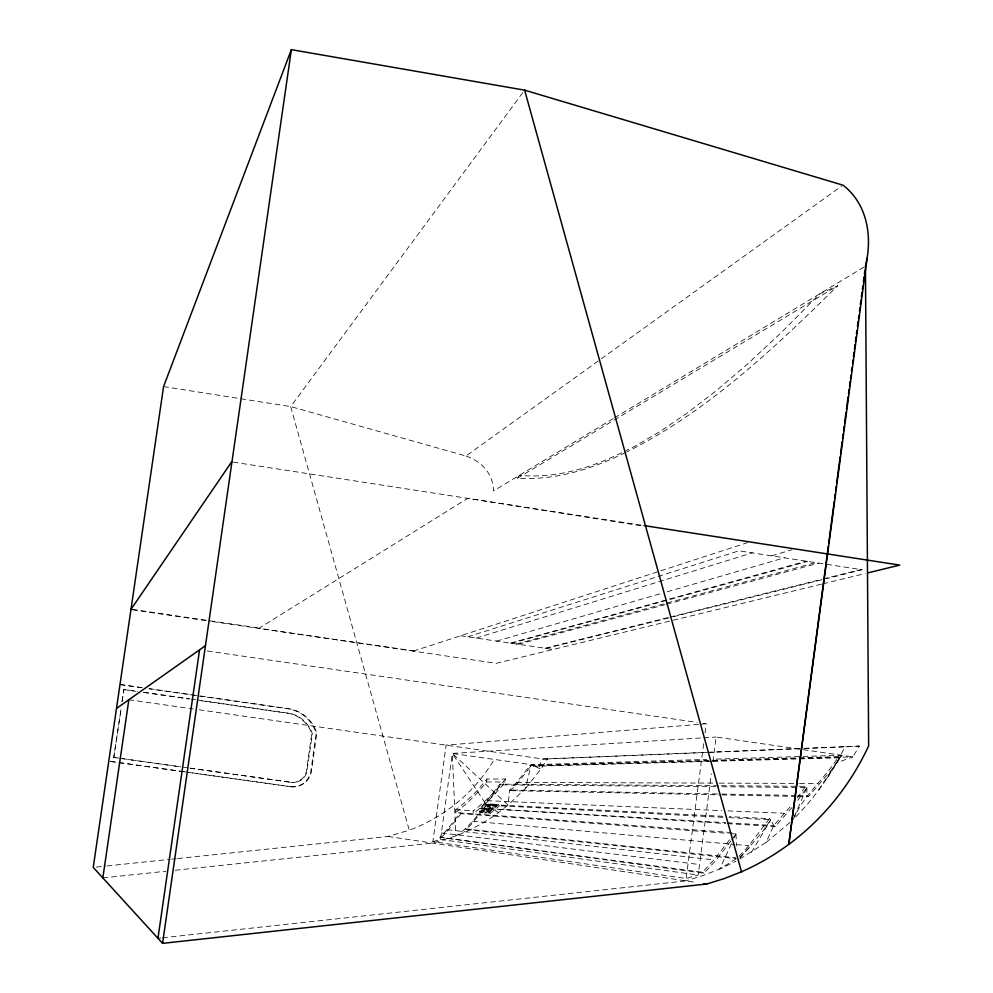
<?xml version="1.0" encoding="UTF-8"?>
<svg xmlns="http://www.w3.org/2000/svg" width="993" height="993" viewBox="0 0 993 993"><rect width="100%" height="100%" fill="white"/><g stroke="black" fill="none" stroke-linecap="round" stroke-linejoin="round"><path stroke-width="0.74" stroke-dasharray="4.96 3.72" d="M162.579 937.789L685.815 880.89L703.876 742.131M705.067 732.933L706.271 723.736L703.205 723.289M698.575 724.369L446.105 745.135L432.874 841.63L686.126 878.495L698.191 875.044L711.323 773.895M712.924 761.606L716.114 737.017L852.838 756.889L859.342 746.066L800.706 748.461M505.462 778.984A172.894 171.429 74 0 1 473.276 810.809L472.867 813.838A172.906 171.454 74.5 0 0 505.052 782.012L505.462 778.984L486.868 779.046A166.315 165.037 74.4 0 1 455.861 809.667L455.464 812.584L731.469 832.531M432.874 841.63L440.495 839.495L452.287 753.426L702.225 737.886M455.464 812.584A166.34 165.061 74.9 0 0 486.471 781.963L486.868 779.046M197.272 699.953L290.39 713.458A30.969 30.833 -85.3 0 1 311.678 731.791L312.361 733.728L306.825 772.12A14.113 14.039 -81.2 0 1 293.171 782.472L292.6 782.459A14.088 14.014 -81.1 0 0 306.229 772.132L311.752 733.827L311.07 731.891A30.907 30.771 -85.1 0 0 289.832 713.595L199.941 700.549M110.297 761.432L290.155 786.655A18.457 18.346 -81.1 0 0 310.896 770.94L316.184 733.368A35.264 35.115 -85.1 0 0 287.585 708.741L148.925 688.807M290.155 786.655L290.726 786.667A18.495 18.383 -81.2 0 0 311.504 770.916L316.804 733.268A35.338 35.177 -85.3 0 0 288.144 708.592L191.959 694.765M113.773 757.485L121.072 708.928L113.773 757.485L180.85 766.906M121.94 701.592L123.914 689.415L137.667 691.389M122.164 701.43L123.914 689.415M175.277 870.265L432.675 843.119L455.911 835.87A184.164 183.978 -28.8 0 0 498.536 812.572L508.106 805.05L525.669 788.206L530.659 766.36L531.764 764.771L706.855 759.397M794.388 816.668L806.875 787.499L805.522 786.332L720.198 785.724M739.735 859.069L766.087 842.449L773.746 825.518L791.694 805.087M731.382 843.752L719.751 869.012L703.044 875.565L685.815 880.89M733.964 838.142L735.912 833.934L734.547 832.755M859.342 746.066L844.832 746.873C832.035 773.286 815.042 797.664 794.226 818.369M793.196 819.448C803.573 795.108 824.835 778.773 838.564 756.629L839.904 757.796L816.792 792.749M751.341 852.416L770.767 819.808L769.401 818.642L729.321 816.618M827.157 778.164L841.642 755.263L713.048 759.211M707.004 752.483L547.491 758.975L540.862 769.19L525.669 788.206M625.441 452.585C592.089 469.192 554.963 480.525 517.365 478.254L519.252 475.399C555.236 478.638 591.071 468.113 622.971 452.088M797.627 796.436L808.439 796.659L830.905 770.593L841.642 755.263L836.516 762.847L852.838 756.889L538.876 765.789L452.287 753.426L455.911 835.87C468.324 828.05 477.285 816.147 485.714 804.38L723.152 816.308M769.401 818.642L748.834 845.701L737.464 857.989M792.104 807.421L775.26 826.524L773.746 825.518L770.767 819.808L761.668 832.705L739.996 857.902M797.267 798.062L805.522 786.332M797.826 800.346L806.875 787.499L717.194 786.729M729.545 839.842L713.88 859.901L702.461 872.226L439.911 837.31L447.111 829.701L460.169 812.919L461.013 813.652L728.192 833.363M730.922 840.984L715.208 861.117L703.975 873.232L439.911 837.31M731.754 839.805L735.912 833.934L729.731 833.475M838.564 756.629L529.803 765.628L516.77 782.422L509.583 790.031L508.106 805.05L452.287 753.426L486.57 805.112L498.536 812.572M711.571 761.346L530.659 766.36L517.601 783.179L510.526 790.664L509.583 790.031L720.21 794.015M461.013 813.652L447.942 830.458L440.855 837.931M718.647 785.711L499.889 784.147L487.042 800.681L479.954 808.178L725.933 823.557M715.655 786.717L500.733 784.867L487.861 801.425L480.897 808.798M722.879 817.326L486.57 805.112L473.425 822.018L466.313 829.54L465.357 828.907L735.925 857.828M522.79 92.647L290.688 406.584L409.253 830.173L388.04 836.466L177.685 858.523M739.959 857.182L750.162 846.917M624.312 451.43L635.098 446.13L659.836 431.62L686.61 413.473L715.655 391.205L747.282 364.294L781.801 332.096L819.635 293.866L837.583 285.835C773.944 348.617 707.413 411.499 626.794 451.927M789.919 822.44L766.087 842.449M482.623 812.77L481.518 811.343L490.48 804.082L491.597 805.497L482.623 812.77L480.724 812.634L479.607 811.219L488.544 803.982L498.263 804.467L499.392 805.906L490.281 813.292L488.022 813.143L486.893 811.703L495.966 804.355L497.096 805.782L499.392 805.906M480.724 812.634L489.661 805.397L491.597 805.497M493.087 805.584L491.969 804.156L482.97 811.442L484.087 812.87L493.087 805.584L495.073 805.683L493.943 804.256L484.907 811.566L486.036 813.006L495.073 805.683M479.607 811.219L489.152 811.852L498.263 804.467M488.022 813.143L497.096 805.782M163.572 386.575L290.688 406.584L465.978 456.01L841.692 186.063M736.198 858.784L719.751 869.012L735.875 861.279M613.202 418.624L493.471 490.976A54.565 42.823 -16.7 0 0 465.978 456.01M614.53 417.817L864.121 266.98M517.365 478.254L837.583 285.835M413.299 651.123L659.253 571.298M660.73 570.826L747.53 542.65M467.765 636.823L739.015 550.805L862.185 569.783L826.213 578.72M476.193 638.077L752.334 552.853M771.573 555.819L791.967 549.762M496.599 641.093L661.326 593.442M667.259 591.729L784.495 557.805M510.365 643.141L806.179 561.157M511.383 643.29L807.768 561.393M516.385 644.035L815.663 562.609M518.371 644.32L664.838 604.725M666.34 604.315L818.791 563.093M545.045 648.28L668.314 617.534M669.816 617.162L821.645 579.304M823.147 578.931L860.72 569.56M545.964 648.417L671.851 617.112M673.353 616.74L824.711 579.093M821.422 584.182L496.227 663.324L211.497 621.419M822.924 583.81L865.114 573.544M157.961 938.298L161.04 937.963M96.309 867.063L105.519 866.095M107.058 865.933L170.014 859.33M171.553 859.168L176.158 858.684M102.838 877.899L166.03 871.233M700.115 724.245L706.271 723.736M703.764 737.787L716.114 737.017M799.166 748.523L543.047 759.012L199.357 709.821M708.543 752.421L844.832 746.873M713.111 761.308L839.904 757.796M547.491 758.975L543.047 759.012L538.876 765.789L540.862 769.19L531.764 764.771M486.471 781.963L505.052 782.012M516.77 782.422L717.728 783.129M719.267 783.129L798.099 783.403M799.65 783.415L818.195 783.477M189.998 768.185L291.197 782.323L190.358 768.16M721.75 794.04L796.088 795.443M797.64 795.48L806.937 795.654L808.439 796.659M510.526 790.664L720.459 794.884M721.998 794.921L796.088 796.411M487.042 800.681L721.75 810.611M727.931 810.871L785.066 813.292M729.061 817.649L770.767 819.808M479.954 808.178L725.809 822.688M727.36 822.775L773.746 825.518M727.484 823.644L775.26 826.524M455.861 809.667L473.276 810.809M484.087 812.87L486.036 813.006M290.626 782.323L293.171 782.472M472.594 821.261L734.944 844.472M736.496 844.609L748.834 845.701M466.313 829.54L735.9 858.672M447.111 829.701L713.88 859.901M441.401 832.953L699.556 864.543M440.495 839.495L698.191 875.044M113.972 757.436L188.831 767.949M110.496 761.395L182.278 771.462M183.804 771.673L290.726 786.667M128.854 699.73L193.225 708.952M120.19 684.45L143.091 687.739M149.198 688.621L190.433 694.541M119.967 684.649L141.304 687.715M143.786 692.27L189.626 698.849M191.153 699.072L195.745 699.73M123.691 689.601L135.892 691.364M143.513 692.456L189.266 699.022M413.957 650.911L258.801 628.383L467.728 498.349L643.563 526.191M207.227 650.961L697.086 722.395M460.628 635.768L553.138 649.472M132.553 609.417L259.31 628.072M132.305 609.764L209.97 621.196M388.04 836.466L696.292 882.442M233.156 462.105L642.459 525.347M702.461 872.226L703.975 873.232M485.714 804.38L486.57 805.112M529.803 765.628L530.659 766.36M499.889 784.147L500.733 784.867M488.544 803.982L489.661 805.397M489.152 811.852L490.281 813.292M735.912 833.934L736.682 845.962M806.875 787.499L806.937 795.654M493.186 761.184A168.847 167.134 37.9 0 1 409.253 830.173"/><path stroke-width="1.49" d="M828.336 546.063L788.79 844.385L867.088 258.118M828.745 542.985L834.244 501.465M834.654 498.387L835.262 493.782M835.672 490.703L836.28 486.086M836.689 483.02L840.152 456.867M840.562 453.801L842.201 441.5M842.598 438.422L843.218 433.804M843.628 430.726L844.236 426.121M844.646 423.043L846.073 412.281M846.47 409.203L848.109 396.902M848.519 393.824L849.127 389.206M849.536 386.14L850.145 381.523M850.554 378.445L850.964 375.366M851.572 370.761L851.982 367.683M852.59 363.066L852.999 359.987M853.409 356.921L854.017 352.304M854.427 349.226L855.035 344.621M855.445 341.542L856.053 336.925M856.462 333.847L856.872 330.781M857.48 326.163L858.089 321.546M858.498 318.468L858.908 315.402M859.516 310.784L859.926 307.706M860.335 304.628L860.943 300.023M861.353 296.944L861.961 292.327M862.371 289.261L862.78 286.183M863.389 281.565L864.009 276.948M864.419 273.882L864.816 270.804M157.961 938.298L199.568 649.844M162.567 943.35L291.359 49.65L524.627 90.152L842.945 185.157A100.219 76.548 -53.2 0 1 865.437 266.186L868.652 745.904A307.731 274.676 61.5 0 1 741.498 871.78L724.406 878.532L706.768 884.006L162.567 943.35L93.243 867.385L163.572 386.575L291.359 49.65M102.838 877.899L128.854 699.73M130.865 609.553L231.63 461.869M116.702 708.307L205.464 645.686M868.118 572.812L899.757 565.104L643.998 525.582M703.776 883.559L706.768 884.006M524.627 90.152L741.498 871.78"/></g></svg>
